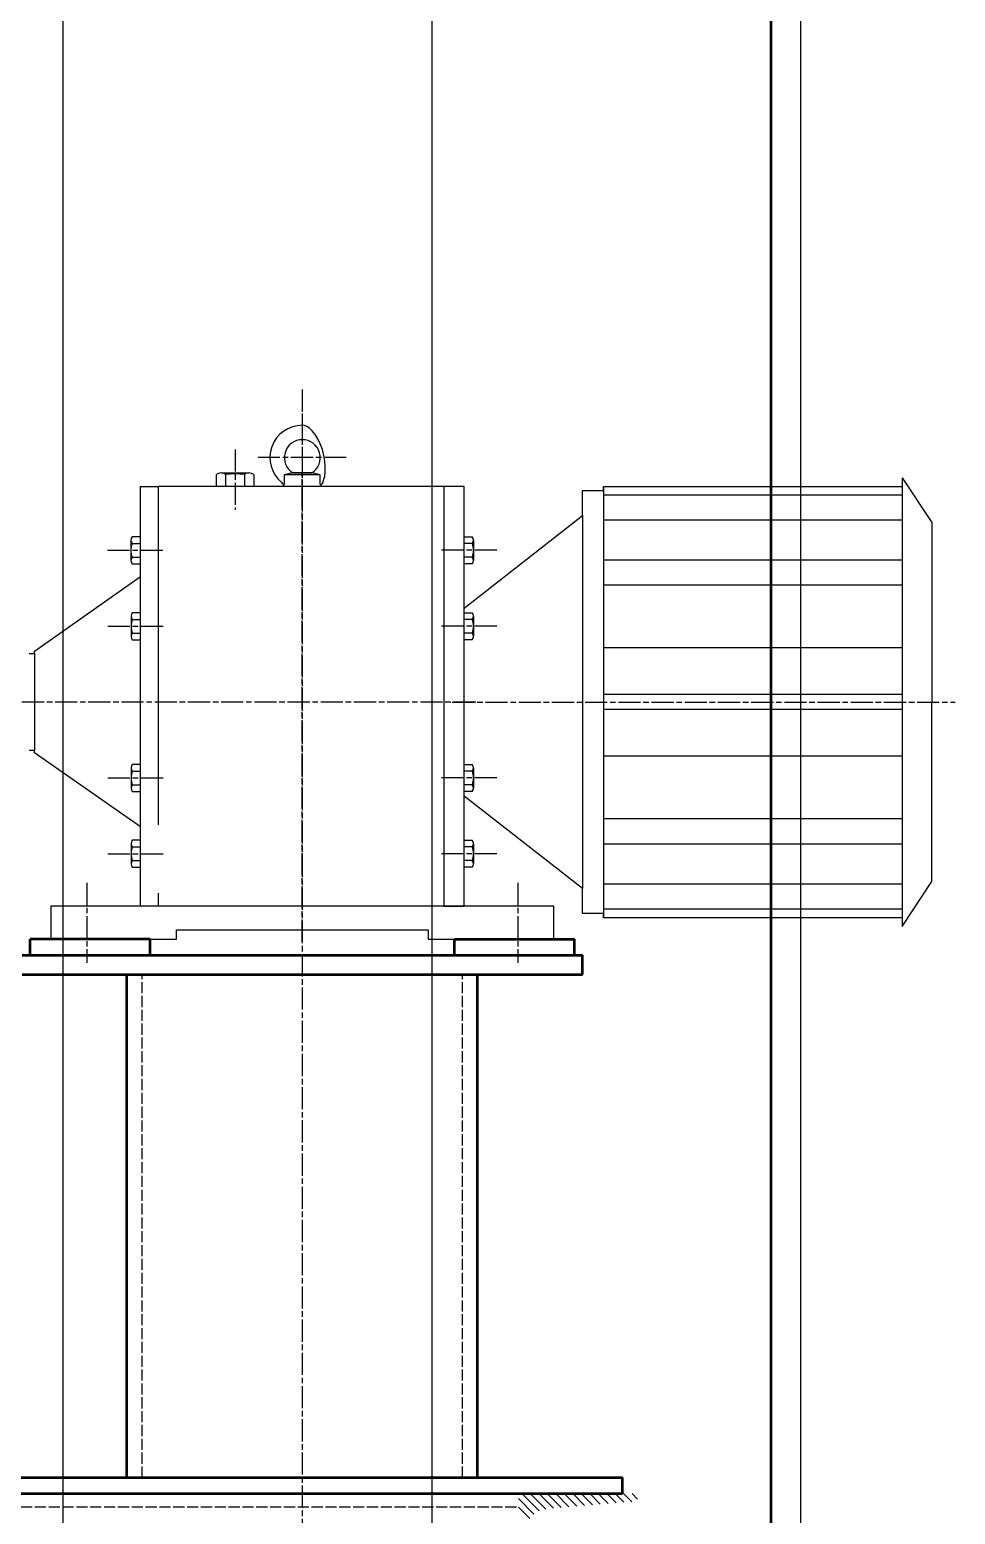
# Model space of a CAD drawing. Header units: millimetres. Extents: x -1263456 to 2767218, y -83310 to 50301.
# Drawn here: x 1104933 to 1105435, y -22170 to -21365 of the extents above; entities that cross this region are included whole.
import ezdxf

# ---------------------------------------------------------------- set-up
doc = ezdxf.new("R2010")
doc.units = ezdxf.units.MM
doc.linetypes.add('AM_ISO02W050', pattern=[7.5, 6, -1.5])
doc.linetypes.add('AM_ISO08W050', pattern=[18, 12, -1.5, 3, -1.5])
doc.layers.add('11', color=7, linetype='Continuous')
doc.layers.add('8', color=1, linetype='Continuous')
for name, color, linetype, lineweight in [('AM_0', 7, 'Continuous', 50), ('AM_3', 6, 'AM_ISO02W050', 25), ('AM_7', 4, 'AM_ISO08W050', 25), ('AM_8', 1, 'Continuous', 25)]:
    doc.layers.add(name, color=color, linetype=linetype, lineweight=lineweight)

# ---------------------------------------------------------------- blocks, each defined once
blk = doc.blocks.new('gearbox with bearing')
at = {"layer": '11'}
for p, q in [((3481.14, 149.98), (3481.14, 149.98)), ((3482.32, 149.83), (3481.14, 149.98)), ((3483.63, 149.33), (3482.32, 149.83)), ((3485.06, 148.41), (3483.63, 149.33)), ((3486.58, 147), (3485.06, 148.41)), ((3488.1, 145.09), (3486.58, 147)), ((3489.58, 142.7), (3488.1, 145.09)), ((3490.9, 139.9), (3489.58, 142.7)), ((3492.01, 136.81), (3490.9, 139.9)), ((3492.85, 133.6), (3492.01, 136.81)), ((3493.37, 130.43), (3492.85, 133.6)), ((3493.6, 127.45), (3493.37, 130.43)), ((3434.54, 116.89), (3434.54, 123.25)), ((3437.07, 124.2), (3452.25, 124.2)), ((3439.54, 123.31), (3439.54, 116.89)), ((3449.78, 123.31), (3449.78, 116.89)), ((3454.78, 123.25), (3454.78, 116.89)), ((3476, 124.17), (3471.4, 123.2)), ((3471.4, 123.2), (3471.4, 117.87)), ((3490.88, 123.2), (3471.4, 123.2)), ((3476, 124.17), (3486.28, 124.17)), ((3486.28, 124.17), (3476, 124.17)), ((3490.88, 123.2), (3486.28, 124.17)), ((3490.88, 117.87), (3490.88, 123.2)), ((3492.3, 118.93), (3493.29, 122.44)), ((3493.29, 122.44), (3493.56, 124.76)), ((3493.56, 124.76), (3493.6, 127.45)), ((3806.35, 121.56), (3822.51, 97.31)), ((3806.35, 121.56), (3806.35, -121.56)), ((3393.47, 116.89), (3403.05, 116.89)), ((3393.47, -110.66), (3393.47, 116.89)), ((3403.05, 116.89), (3403.05, -66.51)), ((3557.9, 116.89), (3403.05, 116.89)), ((3454.78, 116.89), (3434.54, 116.89)), ((3492.3, 118.93), (3492.3, 118.93)), ((3557.9, 116.89), (3557.9, -110.66)), ((3568.81, 116.89), (3557.9, 116.89)), ((3568.81, -110.66), (3568.81, 116.89)), ((3633.06, 101.04), (3633.06, 114.58)), ((3633.06, 114.58), (3644.49, 114.58)), ((3644.49, 114.58), (3644.49, 116.89)), ((3644.49, 116.89), (3806.35, 116.89)), ((3644.49, 116.89), (3644.49, -116.89)), ((3644.49, 112.24), (3806.35, 112.24)), ((3568.81, 50.97), (3633.06, 101.04)), ((3633.06, 101.04), (3633.06, -101.04)), ((3806.35, 98.62), (3644.49, 98.62)), ((3822.51, 97.31), (3822.51, 0)), ((3393.34, 89.54), (3388.86, 89.54)), ((3393.34, 74.92), (3393.34, 89.54)), ((3568.81, 74.92), (3568.81, 89.54)), ((3568.81, 89.54), (3573.29, 89.54)), ((3388.18, 87.71), (3388.18, 76.75)), ((3388.82, 85.93), (3393.34, 85.93)), ((3573.33, 85.93), (3568.81, 85.93)), ((3573.97, 87.71), (3573.97, 76.75)), ((3388.82, 78.53), (3393.34, 78.53)), ((3388.86, 74.92), (3393.34, 74.92)), ((3573.33, 78.53), (3568.81, 78.53)), ((3573.29, 74.92), (3568.81, 74.92)), ((3806.35, 76.94), (3644.49, 76.94)), ((3336, 27.61), (3393.47, 68.12)), ((3806.35, 63.3), (3644.49, 63.3)), ((3393.47, 48.43), (3388.99, 48.43)), ((3393.47, 33.8), (3393.47, 48.43)), ((3568.81, 33.8), (3568.81, 48.43)), ((3568.81, 48.43), (3573.29, 48.43)), ((3388.31, 46.6), (3388.31, 35.63)), ((3388.95, 44.82), (3393.47, 44.82)), ((3573.33, 44.82), (3568.81, 44.82)), ((3573.97, 46.6), (3573.97, 35.63)), ((3388.95, 37.41), (3393.47, 37.41)), ((3388.99, 33.8), (3393.47, 33.8)), ((3573.33, 37.41), (3568.81, 37.41)), ((3573.29, 33.8), (3568.81, 33.8)), ((3333.08, 26.3), (3336, 26.3)), ((3336, 26.3), (3336, 27.61)), ((3336, 26.3), (3336, -26.3)), ((3806.35, 29.4), (3644.49, 29.4)), ((3806.35, 4.11), (3644.49, 4.11)), ((3822.51, -97.31), (3822.51, 0)), ((3806.35, -4.11), (3644.49, -4.11)), ((3336, -26.3), (3333.08, -26.3)), ((3336, -27.58), (3336, -26.3)), ((3393.47, -67.67), (3336, -27.58)), ((3806.35, -29.4), (3644.49, -29.4)), ((3388.31, -35.63), (3388.31, -46.6)), ((3388.95, -37.41), (3393.47, -37.41)), ((3393.47, -33.8), (3388.99, -33.8)), ((3393.47, -48.43), (3393.47, -33.8)), ((3568.81, -48.43), (3568.81, -33.8)), ((3568.81, -33.8), (3573.29, -33.8)), ((3573.33, -37.41), (3568.81, -37.41)), ((3573.97, -35.63), (3573.97, -46.6)), ((3388.95, -44.82), (3393.47, -44.82)), ((3573.33, -44.82), (3568.81, -44.82)), ((3388.99, -48.43), (3393.47, -48.43)), ((3573.29, -48.43), (3568.81, -48.43)), ((3633.06, -101.04), (3568.81, -50.97)), ((3806.35, -63.3), (3644.49, -63.3)), ((3388.31, -76.75), (3388.31, -87.71)), ((3388.95, -78.53), (3393.47, -78.53)), ((3393.47, -74.92), (3388.99, -74.92)), ((3393.47, -89.54), (3393.47, -74.92)), ((3568.81, -89.54), (3568.81, -74.92)), ((3568.81, -74.92), (3573.29, -74.92)), ((3573.33, -78.53), (3568.81, -78.53)), ((3573.97, -76.75), (3573.97, -87.71)), ((3806.35, -76.94), (3644.49, -76.94)), ((3388.95, -85.93), (3393.47, -85.93)), ((3573.33, -85.93), (3568.81, -85.93)), ((3388.99, -89.54), (3393.47, -89.54)), ((3573.29, -89.54), (3568.81, -89.54)), ((3403.05, -103.56), (3403.05, -110.66)), ((3633.06, -114.58), (3633.06, -101.04)), ((3806.35, -98.62), (3644.49, -98.62)), ((3806.35, -121.56), (3822.51, -97.31)), ((3344.77, -110.66), (3344.77, -128.58)), ((3617.51, -110.66), (3344.77, -110.66)), ((3403.05, -110.66), (3393.47, -110.66)), ((3557.9, -110.66), (3568.81, -110.66)), ((3617.51, -128.58), (3617.51, -110.66)), ((3806.35, -112.24), (3644.49, -112.24)), ((3644.49, -114.58), (3633.06, -114.58)), ((3644.49, -116.89), (3644.49, -114.58)), ((3806.35, -116.89), (3644.49, -116.89)), ((3691.01, -116.89), (3644.49, -116.89)), ((3344.77, -128.58), (3412.96, -128.58)), ((3412.96, -123.44), (3549.33, -123.44)), ((3412.96, -128.58), (3412.96, -123.44)), ((3549.33, -123.44), (3549.33, -128.58)), ((3549.33, -128.58), (3617.51, -128.58))]:
    blk.add_line(p, q, dxfattribs=at)
for centre, major_axis, start_param, end_param in [((3481.14, 132.45), (-12.4, 12.4), -0.785386, 1.666433), ((3481.14, 132.45), (6.89, 6.89), 4.482633, 9.654534), ((3437.07, 120.33), (2.73, 2.73), 0.09297, 1.498948), ((3444.66, 87.2), (25.79, 25.79), 0.644434, 0.926362), ((3452.25, 120.33), (-2.73, 2.73), -1.49895, -0.092968), ((3467.5, 115.92), (2.76, 2.76), 5.749883, 6.378328), ((3494.79, 115.92), (-2.76, 2.76), -0.09502, 0.533051), ((3390.97, 87.71), (1.97, 1.97), 1.642649, 3.048648), ((3571.18, 87.71), (1.97, 1.97), 4.805326, 6.21129), ((3399.15, 82.23), (7.75, 7.75), 2.012003, 2.700386), ((3563.01, 82.23), (-7.75, 7.75), 3.582786, 4.271196), ((3390.97, 76.75), (1.97, 1.97), 1.663739, 3.069742), ((3571.18, 76.75), (-1.97, 1.97), 3.213512, 4.619426), ((3391.1, 46.6), (1.97, 1.97), 1.642659, 3.048637), ((3571.18, 46.6), (1.97, 1.97), 4.805258, 6.21126), ((3399.28, 41.11), (7.75, 7.75), 2.011999, 2.70039), ((3563.01, 41.11), (7.75, 7.75), 5.153584, 5.84199), ((3391.1, 35.63), (-1.97, 1.97), 0.092945, 1.498944), ((3571.18, 35.63), (-1.97, 1.97), 3.213518, 4.61952), ((3391.1, -35.63), (-1.97, 1.97), 0.071844, 1.477808), ((3399.28, -41.12), (-7.75, 7.75), 0.441209, 1.129588), ((3571.18, -35.63), (1.97, 1.97), 4.805271, 6.211248), ((3563.01, -41.12), (7.75, 7.75), 5.153576, 5.841998), ((3391.1, -46.6), (1.97, 1.97), 1.663785, 3.069748), ((3571.18, -46.6), (-1.97, 1.97), 3.213518, 4.61952), ((3391.1, -76.75), (-1.97, 1.97), 0.071856, 1.477795), ((3399.28, -82.23), (7.75, 7.75), 2.012009, 2.70038), ((3571.18, -76.75), (1.97, 1.97), 4.805258, 6.21126), ((3563.01, -82.23), (-7.75, 7.75), 3.582788, 4.271194), ((3391.1, -87.71), (1.97, 1.97), 1.663797, 3.069736), ((3571.18, -87.71), (-1.97, 1.97), 3.213518, 4.61952)]:
    blk.add_ellipse(centre, major_axis=major_axis, ratio=1, start_param=start_param, end_param=end_param, dxfattribs=at)
at = {"layer": '8'}
for p, q in [((3606.64, -440.06), (3598.3, -431.72)), ((3609.48, -438.3), (3600.13, -428.95)), ((3613.17, -437.38), (3604.74, -428.95)), ((3617.33, -436.94), (3609.34, -428.95)), ((3621.5, -436.51), (3613.94, -428.95)), ((3625.66, -436.07), (3618.54, -428.95)), ((3629.91, -435.71), (3623.15, -428.95)), ((3634.17, -435.38), (3627.75, -428.95)), ((3638.44, -435.04), (3632.35, -428.95)), ((3642.71, -434.71), (3636.95, -428.95)), ((3646.98, -434.37), (3641.55, -428.95)), ((3651.24, -434.04), (3646.16, -428.95)), ((3655.51, -433.7), (3650.76, -428.95)), ((3659.78, -433.37), (3655.36, -428.95)), ((3662.96, -431.95), (3659.96, -428.95)), ((3604.49, -442.51), (3598.3, -436.32))]:
    blk.add_line(p, q, dxfattribs=at)
at = {"layer": 'AM_0'}
for p, q in [((3333.61, -137.26), (3333.61, -128.58)), ((3398.7, -128.58), (3333.61, -128.58)), ((3398.7, -137.26), (3398.7, -128.58)), ((3563.58, -128.58), (3628.67, -128.58)), ((3563.58, -137.26), (3563.58, -128.58)), ((3628.67, -137.26), (3628.67, -128.58)), ((3329.27, -137.26), (3633.01, -137.26)), ((3633.01, -147.67), (3633.01, -137.26)), ((3329.27, -147.67), (3633.01, -147.67)), ((3386.07, -420.27), (3386.07, -147.67)), ((3576.21, -420.27), (3576.21, -147.67)), ((3042.94, -420.27), (3654.71, -420.27)), ((3654.71, -428.95), (3654.71, -420.27)), ((2961.19, -428.95), (3654.71, -428.95))]:
    blk.add_line(p, q, dxfattribs=at)
at = {"layer": 'AM_3'}
for p, q in [((3394.32, -420.27), (3394.32, -147.67)), ((3567.97, -420.27), (3567.97, -147.67)), ((2961.19, -436.07), (3598.3, -436.07))]:
    blk.add_line(p, q, dxfattribs=at)
at = {"layer": 'AM_7'}
for p, q in [((3481.14, 169.32), (3481.14, -589.11)), ((3481.14, 156.32), (3481.14, 110.56)), ((3444.66, 136.86), (3444.66, 104.23)), ((3505.01, 132.45), (3457.28, 132.45)), ((3481.14, -129.77), (3481.14, 123.22)), ((3375.52, 82.23), (3406.01, 82.23)), ((3586.64, 82.23), (3556.15, 82.23)), ((3375.65, 41.11), (3406.14, 41.11)), ((3586.64, 41.11), (3556.15, 41.11)), ((3575.14, 0), (3219.6, 0)), ((3562.48, 0), (3835.18, 0)), ((3375.65, -41.12), (3406.14, -41.12)), ((3586.64, -41.12), (3556.15, -41.12)), ((3375.65, -82.23), (3406.14, -82.23)), ((3586.64, -82.23), (3556.15, -82.23)), ((3364.25, -98), (3364.25, -141.24)), ((3598.03, -98), (3598.03, -141.24))]:
    blk.add_line(p, q, dxfattribs=at)
blk = doc.blocks.new('gbe')
at = {"layer": '11'}
blk.add_blockref('gearbox with bearing', (0, 0), dxfattribs=at)
blk = doc.blocks.new('Bucket elevator123451')
at = {"layer": 'AM_0'}
blk.add_blockref('gbe', (1126599.53, -20429.72), dxfattribs=at)
blk = doc.blocks.new('wew1333')
at = {"layer": 'AM_8'}
for p, q in [((353017.23, 123397.36, 0), (353017.23, 114146.4, -9.91)), ((353217.23, 123397.36, 0), (353217.23, 114297.06, -9.91)), ((353417.23, 123397.36, 0), (353417.23, 114409.27, -9.91))]:
    blk.add_line(p, q, dxfattribs=at)

msp = doc.modelspace()

# ---------------------------------------------------------------- linework, layer by layer
at = {"layer": 'AM_0'}
for p, q in [((1105334.94, -23626.78, -2.48), (1105334.94, -14256.8, -2.58)), ((1105334.94, -70029.72, -2.51), (1105334.94, -21828.28, -2.52))]:
    msp.add_line(p, q, dxfattribs=at)

# ---------------------------------------------------------------- block references
for name, p in [('wew1333', (751933.6, -139327.08, 0)), ('Bucket elevator123451', (-25000, -1300, 0.09))]:
    msp.add_blockref(name, p, dxfattribs=at)

doc.saveas('drawing.dxf')
